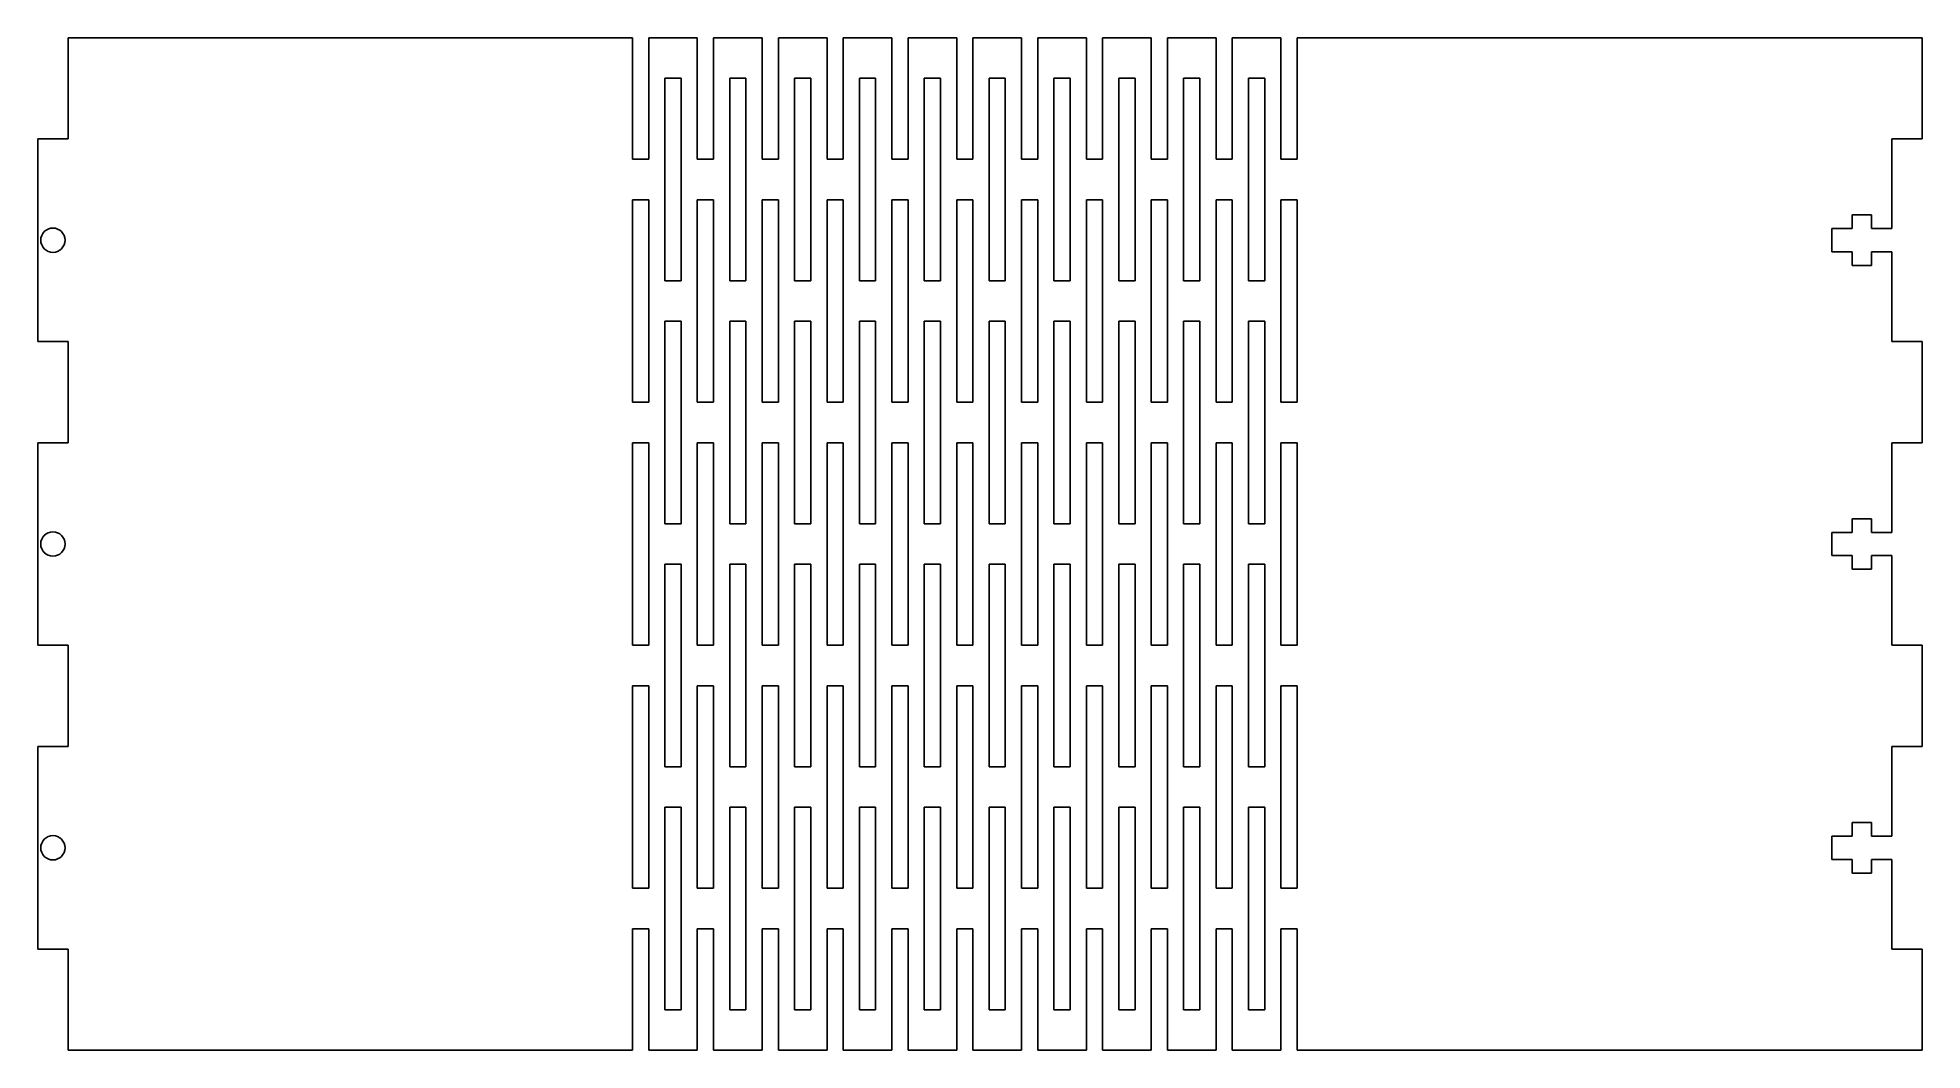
# Model space of a CAD drawing. Extents: x -4.58 to 4.73, y -2.5 to 2.5.
import ezdxf

# ---------------------------------------------------------------- set-up
doc = ezdxf.new("R2010")
doc.units = 0
doc.header["$MEASUREMENT"] = 0
doc.layers.add('VISIBLE', color=7, linetype='CONTINUOUS')

msp = doc.modelspace()

# ---------------------------------------------------------------- linework, layer by layer
at = {"layer": 'VISIBLE'}
for p, q in [((-1.64, 2.5, 0.07), (-4.425, 2.5, 0.07)), ((-4.425, 2, 0.07), (-4.425, 2.5, 0.07)), ((-1.64, 1.9, 0.07), (-1.64, 2.5, 0.07)), ((-1.32, 2.5, 0.07), (-1.56, 2.5, 0.07)), ((-1.56, 1.9, 0.07), (-1.56, 2.5, 0.07)), ((-1.32, 1.9, 0.07), (-1.32, 2.5, 0.07)), ((-1, 2.5, 0.07), (-1.24, 2.5, 0.07)), ((-1.24, 1.9, 0.07), (-1.24, 2.5, 0.07)), ((-1, 1.9, 0.07), (-1, 2.5, 0.07)), ((-0.68, 2.5, 0.07), (-0.92, 2.5, 0.07)), ((-0.92, 1.9, 0.07), (-0.92, 2.5, 0.07)), ((-0.68, 1.9, 0.07), (-0.68, 2.5, 0.07)), ((-0.36, 2.5, 0.07), (-0.6, 2.5, 0.07)), ((-0.6, 1.9, 0.07), (-0.6, 2.5, 0.07)), ((-0.36, 1.9, 0.07), (-0.36, 2.5, 0.07)), ((-0.04, 2.5, 0.07), (-0.28, 2.5, 0.07)), ((-0.28, 1.9, 0.07), (-0.28, 2.5, 0.07)), ((-0.04, 1.9, 0.07), (-0.04, 2.5, 0.07)), ((0.28, 2.5, 0.07), (0.04, 2.5, 0.07)), ((0.04, 1.9, 0.07), (0.04, 2.5, 0.07)), ((0.28, 1.9, 0.07), (0.28, 2.5, 0.07)), ((0.6, 2.5, 0.07), (0.36, 2.5, 0.07)), ((0.36, 1.9, 0.07), (0.36, 2.5, 0.07)), ((0.6, 1.9, 0.07), (0.6, 2.5, 0.07)), ((0.92, 2.5, 0.07), (0.68, 2.5, 0.07)), ((0.68, 1.9, 0.07), (0.68, 2.5, 0.07)), ((0.92, 1.9, 0.07), (0.92, 2.5, 0.07)), ((1.24, 2.5, 0.07), (1, 2.5, 0.07)), ((1, 1.9, 0.07), (1, 2.5, 0.07)), ((1.24, 1.9, 0.07), (1.24, 2.5, 0.07)), ((1.56, 2.5, 0.07), (1.32, 2.5, 0.07)), ((1.32, 1.9, 0.07), (1.32, 2.5, 0.07)), ((1.56, 1.9, 0.07), (1.56, 2.5, 0.07)), ((1.64, 2.5, 0.07), (4.725, 2.5, 0.07)), ((1.64, 1.9, 0.07), (1.64, 2.5, 0.07)), ((4.725, 2.5, 0.07), (4.725, 2, 0.07)), ((-1.48, 1.3, 0.07), (-1.48, 2.3, 0.07)), ((-1.4, 2.3, 0.07), (-1.48, 2.3, 0.07)), ((-1.4, 1.3, 0.07), (-1.4, 2.3, 0.07)), ((-1.16, 1.3, 0.07), (-1.16, 2.3, 0.07)), ((-1.16, 2.3, 0.07), (-1.08, 2.3, 0.07)), ((-1.08, 1.3, 0.07), (-1.08, 2.3, 0.07)), ((-0.84, 1.3, 0.07), (-0.84, 2.3, 0.07)), ((-0.76, 2.3, 0.07), (-0.84, 2.3, 0.07)), ((-0.76, 1.3, 0.07), (-0.76, 2.3, 0.07)), ((-0.52, 1.3, 0.07), (-0.52, 2.3, 0.07)), ((-0.52, 2.3, 0.07), (-0.44, 2.3, 0.07)), ((-0.44, 1.3, 0.07), (-0.44, 2.3, 0.07)), ((-0.12, 2.3, 0.07), (-0.2, 2.3, 0.07)), ((-0.2, 1.3, 0.07), (-0.2, 2.3, 0.07)), ((-0.12, 1.3, 0.07), (-0.12, 2.3, 0.07)), ((0.12, 1.3, 0.07), (0.12, 2.3, 0.07)), ((0.12, 2.3, 0.07), (0.2, 2.3, 0.07)), ((0.2, 1.3, 0.07), (0.2, 2.3, 0.07)), ((0.44, 1.3, 0.07), (0.44, 2.3, 0.07)), ((0.52, 2.3, 0.07), (0.44, 2.3, 0.07)), ((0.52, 1.3, 0.07), (0.52, 2.3, 0.07)), ((0.76, 1.3, 0.07), (0.76, 2.3, 0.07)), ((0.76, 2.3, 0.07), (0.84, 2.3, 0.07)), ((0.84, 1.3, 0.07), (0.84, 2.3, 0.07)), ((1.16, 2.3, 0.07), (1.08, 2.3, 0.07)), ((1.08, 1.3, 0.07), (1.08, 2.3, 0.07)), ((1.16, 1.3, 0.07), (1.16, 2.3, 0.07)), ((1.4, 1.3, 0.07), (1.4, 2.3, 0.07)), ((1.4, 2.3, 0.07), (1.48, 2.3, 0.07)), ((1.48, 1.3, 0.07), (1.48, 2.3, 0.07)), ((-4.575, 2, 0.07), (-4.425, 2, 0.07)), ((-4.575, 1, 0.07), (-4.575, 2, 0.07)), ((4.575, 1.557, 0.07), (4.575, 2, 0.07)), ((4.575, 2, 0.07), (4.725, 2, 0.07)), ((-1.64, 1.9, 0.07), (-1.56, 1.9, 0.07)), ((-1.32, 1.9, 0.07), (-1.24, 1.9, 0.07)), ((-0.92, 1.9, 0.07), (-1, 1.9, 0.07)), ((-0.68, 1.9, 0.07), (-0.6, 1.9, 0.07)), ((-0.36, 1.9, 0.07), (-0.28, 1.9, 0.07)), ((0.04, 1.9, 0.07), (-0.04, 1.9, 0.07)), ((0.36, 1.9, 0.07), (0.28, 1.9, 0.07)), ((0.68, 1.9, 0.07), (0.6, 1.9, 0.07)), ((0.92, 1.9, 0.07), (1, 1.9, 0.07)), ((1.32, 1.9, 0.07), (1.24, 1.9, 0.07)), ((1.64, 1.9, 0.07), (1.56, 1.9, 0.07)), ((-1.64, 0.7, 0.07), (-1.64, 1.7, 0.07)), ((-1.64, 1.7, 0.07), (-1.56, 1.7, 0.07)), ((-1.56, 0.7, 0.07), (-1.56, 1.7, 0.07)), ((-1.32, 0.7, 0.07), (-1.32, 1.7, 0.07)), ((-1.32, 1.7, 0.07), (-1.24, 1.7, 0.07)), ((-1.24, 0.7, 0.07), (-1.24, 1.7, 0.07)), ((-1, 0.7, 0.07), (-1, 1.7, 0.07)), ((-0.92, 1.7, 0.07), (-1, 1.7, 0.07)), ((-0.92, 0.7, 0.07), (-0.92, 1.7, 0.07)), ((-0.68, 0.7, 0.07), (-0.68, 1.7, 0.07)), ((-0.68, 1.7, 0.07), (-0.6, 1.7, 0.07)), ((-0.6, 0.7, 0.07), (-0.6, 1.7, 0.07)), ((-0.36, 0.7, 0.07), (-0.36, 1.7, 0.07)), ((-0.36, 1.7, 0.07), (-0.28, 1.7, 0.07)), ((-0.28, 0.7, 0.07), (-0.28, 1.7, 0.07)), ((0.04, 1.7, 0.07), (-0.04, 1.7, 0.07)), ((-0.04, 0.7, 0.07), (-0.04, 1.7, 0.07)), ((0.04, 0.7, 0.07), (0.04, 1.7, 0.07)), ((0.28, 0.7, 0.07), (0.28, 1.7, 0.07)), ((0.36, 1.7, 0.07), (0.28, 1.7, 0.07)), ((0.36, 0.7, 0.07), (0.36, 1.7, 0.07)), ((0.68, 1.7, 0.07), (0.6, 1.7, 0.07)), ((0.6, 0.7, 0.07), (0.6, 1.7, 0.07)), ((0.68, 0.7, 0.07), (0.68, 1.7, 0.07)), ((0.92, 0.7, 0.07), (0.92, 1.7, 0.07)), ((0.92, 1.7, 0.07), (1, 1.7, 0.07)), ((1, 0.7, 0.07), (1, 1.7, 0.07)), ((1.32, 1.7, 0.07), (1.24, 1.7, 0.07)), ((1.24, 0.7, 0.07), (1.24, 1.7, 0.07)), ((1.32, 0.7, 0.07), (1.32, 1.7, 0.07)), ((1.64, 1.7, 0.07), (1.56, 1.7, 0.07)), ((1.56, 0.7, 0.07), (1.56, 1.7, 0.07)), ((1.64, 0.7, 0.07), (1.64, 1.7, 0.07)), ((4.379, 1.625, 0.07), (4.379, 1.557, 0.07)), ((4.475, 1.625, 0.07), (4.379, 1.625, 0.07)), ((4.475, 1.557, 0.07), (4.475, 1.625, 0.07)), ((4.279, 1.443, 0.07), (4.279, 1.557, 0.07)), ((4.379, 1.557, 0.07), (4.279, 1.557, 0.07)), ((4.575, 1.557, 0.07), (4.475, 1.557, 0.07)), ((4.379, 1.443, 0.07), (4.279, 1.443, 0.07)), ((4.379, 1.375, 0.07), (4.379, 1.443, 0.07)), ((4.575, 1.443, 0.07), (4.475, 1.443, 0.07)), ((4.475, 1.443, 0.07), (4.475, 1.375, 0.07)), ((4.575, 1, 0.07), (4.575, 1.443, 0.07)), ((4.475, 1.375, 0.07), (4.379, 1.375, 0.07)), ((-1.4, 1.3, 0.07), (-1.48, 1.3, 0.07)), ((-1.16, 1.3, 0.07), (-1.08, 1.3, 0.07)), ((-0.76, 1.3, 0.07), (-0.84, 1.3, 0.07)), ((-0.52, 1.3, 0.07), (-0.44, 1.3, 0.07)), ((-0.12, 1.3, 0.07), (-0.2, 1.3, 0.07)), ((0.12, 1.3, 0.07), (0.2, 1.3, 0.07)), ((0.52, 1.3, 0.07), (0.44, 1.3, 0.07)), ((0.76, 1.3, 0.07), (0.84, 1.3, 0.07)), ((1.16, 1.3, 0.07), (1.08, 1.3, 0.07)), ((1.4, 1.3, 0.07), (1.48, 1.3, 0.07)), ((-1.4, 1.1, 0.07), (-1.48, 1.1, 0.07)), ((-1.48, 0.1, 0.07), (-1.48, 1.1, 0.07)), ((-1.4, 0.1, 0.07), (-1.4, 1.1, 0.07)), ((-1.16, 0.1, 0.07), (-1.16, 1.1, 0.07)), ((-1.16, 1.1, 0.07), (-1.08, 1.1, 0.07)), ((-1.08, 0.1, 0.07), (-1.08, 1.1, 0.07)), ((-0.84, 0.1, 0.07), (-0.84, 1.1, 0.07)), ((-0.76, 1.1, 0.07), (-0.84, 1.1, 0.07)), ((-0.76, 0.1, 0.07), (-0.76, 1.1, 0.07)), ((-0.52, 0.1, 0.07), (-0.52, 1.1, 0.07)), ((-0.52, 1.1, 0.07), (-0.44, 1.1, 0.07)), ((-0.44, 0.1, 0.07), (-0.44, 1.1, 0.07)), ((-0.12, 1.1, 0.07), (-0.2, 1.1, 0.07)), ((-0.2, 0.1, 0.07), (-0.2, 1.1, 0.07)), ((-0.12, 0.1, 0.07), (-0.12, 1.1, 0.07)), ((0.12, 0.1, 0.07), (0.12, 1.1, 0.07)), ((0.12, 1.1, 0.07), (0.2, 1.1, 0.07)), ((0.2, 0.1, 0.07), (0.2, 1.1, 0.07)), ((0.52, 1.1, 0.07), (0.44, 1.1, 0.07)), ((0.44, 0.1, 0.07), (0.44, 1.1, 0.07)), ((0.52, 0.1, 0.07), (0.52, 1.1, 0.07)), ((0.76, 0.1, 0.07), (0.76, 1.1, 0.07)), ((0.76, 1.1, 0.07), (0.84, 1.1, 0.07)), ((0.84, 0.1, 0.07), (0.84, 1.1, 0.07)), ((1.08, 0.1, 0.07), (1.08, 1.1, 0.07)), ((1.16, 1.1, 0.07), (1.08, 1.1, 0.07)), ((1.16, 0.1, 0.07), (1.16, 1.1, 0.07)), ((1.4, 0.1, 0.07), (1.4, 1.1, 0.07)), ((1.4, 1.1, 0.07), (1.48, 1.1, 0.07)), ((1.48, 0.1, 0.07), (1.48, 1.1, 0.07)), ((-4.575, 1, 0.07), (-4.425, 1, 0.07)), ((-4.425, 0.5, 0.07), (-4.425, 1, 0.07)), ((4.575, 1, 0.07), (4.725, 1, 0.07)), ((4.725, 1, 0.07), (4.725, 0.5, 0.07)), ((-1.64, 0.7, 0.07), (-1.56, 0.7, 0.07)), ((-1.32, 0.7, 0.07), (-1.24, 0.7, 0.07)), ((-0.92, 0.7, 0.07), (-1, 0.7, 0.07)), ((-0.68, 0.7, 0.07), (-0.6, 0.7, 0.07)), ((-0.36, 0.7, 0.07), (-0.28, 0.7, 0.07)), ((0.04, 0.7, 0.07), (-0.04, 0.7, 0.07)), ((0.36, 0.7, 0.07), (0.28, 0.7, 0.07)), ((0.68, 0.7, 0.07), (0.6, 0.7, 0.07)), ((0.92, 0.7, 0.07), (1, 0.7, 0.07)), ((1.32, 0.7, 0.07), (1.24, 0.7, 0.07)), ((1.64, 0.7, 0.07), (1.56, 0.7, 0.07)), ((-4.575, 0.5, 0.07), (-4.425, 0.5, 0.07)), ((-4.575, -0.5, 0.07), (-4.575, 0.5, 0.07)), ((-1.64, -0.5, 0.07), (-1.64, 0.5, 0.07)), ((-1.64, 0.5, 0.07), (-1.56, 0.5, 0.07)), ((-1.56, -0.5, 0.07), (-1.56, 0.5, 0.07)), ((-1.32, -0.5, 0.07), (-1.32, 0.5, 0.07)), ((-1.32, 0.5, 0.07), (-1.24, 0.5, 0.07)), ((-1.24, -0.5, 0.07), (-1.24, 0.5, 0.07)), ((-0.92, 0.5, 0.07), (-1, 0.5, 0.07)), ((-1, -0.5, 0.07), (-1, 0.5, 0.07)), ((-0.92, -0.5, 0.07), (-0.92, 0.5, 0.07)), ((-0.68, -0.5, 0.07), (-0.68, 0.5, 0.07)), ((-0.68, 0.5, 0.07), (-0.6, 0.5, 0.07)), ((-0.6, -0.5, 0.07), (-0.6, 0.5, 0.07)), ((-0.36, -0.5, 0.07), (-0.36, 0.5, 0.07)), ((-0.36, 0.5, 0.07), (-0.28, 0.5, 0.07)), ((-0.28, -0.5, 0.07), (-0.28, 0.5, 0.07)), ((0.04, 0.5, 0.07), (-0.04, 0.5, 0.07)), ((-0.04, -0.5, 0.07), (-0.04, 0.5, 0.07)), ((0.04, -0.5, 0.07), (0.04, 0.5, 0.07)), ((0.36, 0.5, 0.07), (0.28, 0.5, 0.07)), ((0.28, -0.5, 0.07), (0.28, 0.5, 0.07)), ((0.36, -0.5, 0.07), (0.36, 0.5, 0.07)), ((0.68, 0.5, 0.07), (0.6, 0.5, 0.07)), ((0.6, -0.5, 0.07), (0.6, 0.5, 0.07)), ((0.68, -0.5, 0.07), (0.68, 0.5, 0.07)), ((0.92, -0.5, 0.07), (0.92, 0.5, 0.07)), ((0.92, 0.5, 0.07), (1, 0.5, 0.07)), ((1, -0.5, 0.07), (1, 0.5, 0.07)), ((1.32, 0.5, 0.07), (1.24, 0.5, 0.07)), ((1.24, -0.5, 0.07), (1.24, 0.5, 0.07)), ((1.32, -0.5, 0.07), (1.32, 0.5, 0.07)), ((1.64, 0.5, 0.07), (1.56, 0.5, 0.07)), ((1.56, -0.5, 0.07), (1.56, 0.5, 0.07)), ((1.64, -0.5, 0.07), (1.64, 0.5, 0.07)), ((4.575, 0.057, 0.07), (4.575, 0.5, 0.07)), ((4.575, 0.5, 0.07), (4.725, 0.5, 0.07)), ((-1.4, 0.1, 0.07), (-1.48, 0.1, 0.07)), ((-1.16, 0.1, 0.07), (-1.08, 0.1, 0.07)), ((-0.76, 0.1, 0.07), (-0.84, 0.1, 0.07)), ((-0.52, 0.1, 0.07), (-0.44, 0.1, 0.07)), ((-0.12, 0.1, 0.07), (-0.2, 0.1, 0.07)), ((0.12, 0.1, 0.07), (0.2, 0.1, 0.07)), ((0.52, 0.1, 0.07), (0.44, 0.1, 0.07)), ((0.76, 0.1, 0.07), (0.84, 0.1, 0.07)), ((1.16, 0.1, 0.07), (1.08, 0.1, 0.07)), ((1.4, 0.1, 0.07), (1.48, 0.1, 0.07)), ((4.379, 0.125, 0.07), (4.379, 0.057, 0.07)), ((4.475, 0.125, 0.07), (4.379, 0.125, 0.07)), ((4.475, 0.057, 0.07), (4.475, 0.125, 0.07)), ((4.279, -0.057, 0.07), (4.279, 0.057, 0.07)), ((4.379, 0.057, 0.07), (4.279, 0.057, 0.07)), ((4.575, 0.057, 0.07), (4.475, 0.057, 0.07)), ((4.379, -0.057, 0.07), (4.279, -0.057, 0.07)), ((4.379, -0.125, 0.07), (4.379, -0.057, 0.07)), ((4.575, -0.057, 0.07), (4.475, -0.057, 0.07)), ((4.475, -0.057, 0.07), (4.475, -0.125, 0.07)), ((4.575, -0.057, 0.07), (4.575, -0.5, 0.07)), ((-1.4, -0.1, 0.07), (-1.48, -0.1, 0.07)), ((-1.48, -0.1, 0.07), (-1.48, -1.1, 0.07)), ((-1.4, -0.1, 0.07), (-1.4, -1.1, 0.07)), ((-1.16, -0.1, 0.07), (-1.16, -1.1, 0.07)), ((-1.16, -0.1, 0.07), (-1.08, -0.1, 0.07)), ((-1.08, -0.1, 0.07), (-1.08, -1.1, 0.07)), ((-0.76, -0.1, 0.07), (-0.84, -0.1, 0.07)), ((-0.84, -0.1, 0.07), (-0.84, -1.1, 0.07)), ((-0.76, -0.1, 0.07), (-0.76, -1.1, 0.07)), ((-0.52, -0.1, 0.07), (-0.52, -1.1, 0.07)), ((-0.52, -0.1, 0.07), (-0.44, -0.1, 0.07)), ((-0.44, -0.1, 0.07), (-0.44, -1.1, 0.07)), ((-0.2, -0.1, 0.07), (-0.2, -1.1, 0.07)), ((-0.12, -0.1, 0.07), (-0.2, -0.1, 0.07)), ((-0.12, -0.1, 0.07), (-0.12, -1.1, 0.07)), ((0.12, -0.1, 0.07), (0.12, -1.1, 0.07)), ((0.12, -0.1, 0.07), (0.2, -0.1, 0.07)), ((0.2, -0.1, 0.07), (0.2, -1.1, 0.07)), ((0.44, -0.1, 0.07), (0.44, -1.1, 0.07)), ((0.52, -0.1, 0.07), (0.44, -0.1, 0.07)), ((0.52, -0.1, 0.07), (0.52, -1.1, 0.07)), ((0.76, -0.1, 0.07), (0.76, -1.1, 0.07)), ((0.76, -0.1, 0.07), (0.84, -0.1, 0.07)), ((0.84, -0.1, 0.07), (0.84, -1.1, 0.07)), ((1.16, -0.1, 0.07), (1.08, -0.1, 0.07)), ((1.08, -0.1, 0.07), (1.08, -1.1, 0.07)), ((1.16, -0.1, 0.07), (1.16, -1.1, 0.07)), ((1.4, -0.1, 0.07), (1.4, -1.1, 0.07)), ((1.4, -0.1, 0.07), (1.48, -0.1, 0.07)), ((1.48, -0.1, 0.07), (1.48, -1.1, 0.07)), ((4.475, -0.125, 0.07), (4.379, -0.125, 0.07)), ((-4.575, -0.5, 0.07), (-4.425, -0.5, 0.07)), ((-4.425, -0.5, 0.07), (-4.425, -1, 0.07)), ((-1.64, -0.5, 0.07), (-1.56, -0.5, 0.07)), ((-1.32, -0.5, 0.07), (-1.24, -0.5, 0.07)), ((-0.92, -0.5, 0.07), (-1, -0.5, 0.07)), ((-0.68, -0.5, 0.07), (-0.6, -0.5, 0.07)), ((-0.36, -0.5, 0.07), (-0.28, -0.5, 0.07)), ((0.04, -0.5, 0.07), (-0.04, -0.5, 0.07)), ((0.36, -0.5, 0.07), (0.28, -0.5, 0.07)), ((0.68, -0.5, 0.07), (0.6, -0.5, 0.07)), ((0.92, -0.5, 0.07), (1, -0.5, 0.07)), ((1.32, -0.5, 0.07), (1.24, -0.5, 0.07)), ((1.64, -0.5, 0.07), (1.56, -0.5, 0.07)), ((4.575, -0.5, 0.07), (4.725, -0.5, 0.07)), ((4.725, -0.5, 0.07), (4.725, -1, 0.07)), ((-1.64, -0.7, 0.07), (-1.64, -1.7, 0.07)), ((-1.64, -0.7, 0.07), (-1.56, -0.7, 0.07)), ((-1.56, -0.7, 0.07), (-1.56, -1.7, 0.07)), ((-1.32, -0.7, 0.07), (-1.32, -1.7, 0.07)), ((-1.32, -0.7, 0.07), (-1.24, -0.7, 0.07)), ((-1.24, -0.7, 0.07), (-1.24, -1.7, 0.07)), ((-0.92, -0.7, 0.07), (-1, -0.7, 0.07)), ((-1, -0.7, 0.07), (-1, -1.7, 0.07)), ((-0.92, -0.7, 0.07), (-0.92, -1.7, 0.07)), ((-0.68, -0.7, 0.07), (-0.68, -1.7, 0.07)), ((-0.68, -0.7, 0.07), (-0.6, -0.7, 0.07)), ((-0.6, -0.7, 0.07), (-0.6, -1.7, 0.07)), ((-0.36, -0.7, 0.07), (-0.36, -1.7, 0.07)), ((-0.36, -0.7, 0.07), (-0.28, -0.7, 0.07)), ((-0.28, -0.7, 0.07), (-0.28, -1.7, 0.07)), ((0.04, -0.7, 0.07), (-0.04, -0.7, 0.07)), ((-0.04, -0.7, 0.07), (-0.04, -1.7, 0.07)), ((0.04, -0.7, 0.07), (0.04, -1.7, 0.07)), ((0.36, -0.7, 0.07), (0.28, -0.7, 0.07)), ((0.28, -0.7, 0.07), (0.28, -1.7, 0.07)), ((0.36, -0.7, 0.07), (0.36, -1.7, 0.07)), ((0.68, -0.7, 0.07), (0.6, -0.7, 0.07)), ((0.6, -0.7, 0.07), (0.6, -1.7, 0.07)), ((0.68, -0.7, 0.07), (0.68, -1.7, 0.07)), ((0.92, -0.7, 0.07), (0.92, -1.7, 0.07)), ((0.92, -0.7, 0.07), (1, -0.7, 0.07)), ((1, -0.7, 0.07), (1, -1.7, 0.07)), ((1.32, -0.7, 0.07), (1.24, -0.7, 0.07)), ((1.24, -0.7, 0.07), (1.24, -1.7, 0.07)), ((1.32, -0.7, 0.07), (1.32, -1.7, 0.07)), ((1.64, -0.7, 0.07), (1.56, -0.7, 0.07)), ((1.56, -0.7, 0.07), (1.56, -1.7, 0.07)), ((1.64, -0.7, 0.07), (1.64, -1.7, 0.07)), ((-4.575, -1, 0.07), (-4.425, -1, 0.07)), ((-4.575, -1, 0.07), (-4.575, -2, 0.07)), ((4.575, -1.443, 0.07), (4.575, -1, 0.07)), ((4.575, -1, 0.07), (4.725, -1, 0.07)), ((-1.4, -1.1, 0.07), (-1.48, -1.1, 0.07)), ((-1.16, -1.1, 0.07), (-1.08, -1.1, 0.07)), ((-0.76, -1.1, 0.07), (-0.84, -1.1, 0.07)), ((-0.52, -1.1, 0.07), (-0.44, -1.1, 0.07)), ((-0.12, -1.1, 0.07), (-0.2, -1.1, 0.07)), ((0.12, -1.1, 0.07), (0.2, -1.1, 0.07)), ((0.52, -1.1, 0.07), (0.44, -1.1, 0.07)), ((0.76, -1.1, 0.07), (0.84, -1.1, 0.07)), ((1.16, -1.1, 0.07), (1.08, -1.1, 0.07)), ((1.4, -1.1, 0.07), (1.48, -1.1, 0.07)), ((-1.48, -1.3, 0.07), (-1.48, -2.3, 0.07)), ((-1.4, -1.3, 0.07), (-1.48, -1.3, 0.07)), ((-1.4, -1.3, 0.07), (-1.4, -2.3, 0.07)), ((-1.16, -1.3, 0.07), (-1.16, -2.3, 0.07)), ((-1.16, -1.3, 0.07), (-1.08, -1.3, 0.07)), ((-1.08, -1.3, 0.07), (-1.08, -2.3, 0.07)), ((-0.84, -1.3, 0.07), (-0.84, -2.3, 0.07)), ((-0.76, -1.3, 0.07), (-0.84, -1.3, 0.07)), ((-0.76, -1.3, 0.07), (-0.76, -2.3, 0.07)), ((-0.52, -1.3, 0.07), (-0.52, -2.3, 0.07)), ((-0.52, -1.3, 0.07), (-0.44, -1.3, 0.07)), ((-0.44, -1.3, 0.07), (-0.44, -2.3, 0.07)), ((-0.12, -1.3, 0.07), (-0.2, -1.3, 0.07)), ((-0.2, -1.3, 0.07), (-0.2, -2.3, 0.07)), ((-0.12, -1.3, 0.07), (-0.12, -2.3, 0.07)), ((0.12, -1.3, 0.07), (0.12, -2.3, 0.07)), ((0.12, -1.3, 0.07), (0.2, -1.3, 0.07)), ((0.2, -1.3, 0.07), (0.2, -2.3, 0.07)), ((0.52, -1.3, 0.07), (0.44, -1.3, 0.07)), ((0.44, -1.3, 0.07), (0.44, -2.3, 0.07)), ((0.52, -1.3, 0.07), (0.52, -2.3, 0.07)), ((0.76, -1.3, 0.07), (0.76, -2.3, 0.07)), ((0.76, -1.3, 0.07), (0.84, -1.3, 0.07)), ((0.84, -1.3, 0.07), (0.84, -2.3, 0.07)), ((1.16, -1.3, 0.07), (1.08, -1.3, 0.07)), ((1.08, -1.3, 0.07), (1.08, -2.3, 0.07)), ((1.16, -1.3, 0.07), (1.16, -2.3, 0.07)), ((1.4, -1.3, 0.07), (1.4, -2.3, 0.07)), ((1.4, -1.3, 0.07), (1.48, -1.3, 0.07)), ((1.48, -1.3, 0.07), (1.48, -2.3, 0.07)), ((4.379, -1.375, 0.07), (4.379, -1.443, 0.07)), ((4.475, -1.375, 0.07), (4.379, -1.375, 0.07)), ((4.475, -1.443, 0.07), (4.475, -1.375, 0.07)), ((4.279, -1.557, 0.07), (4.279, -1.443, 0.07)), ((4.379, -1.443, 0.07), (4.279, -1.443, 0.07)), ((4.575, -1.443, 0.07), (4.475, -1.443, 0.07)), ((4.379, -1.557, 0.07), (4.279, -1.557, 0.07)), ((4.379, -1.625, 0.07), (4.379, -1.557, 0.07)), ((4.575, -1.557, 0.07), (4.475, -1.557, 0.07)), ((4.475, -1.557, 0.07), (4.475, -1.625, 0.07)), ((4.575, -1.557, 0.07), (4.575, -2, 0.07)), ((4.475, -1.625, 0.07), (4.379, -1.625, 0.07)), ((-1.64, -1.7, 0.07), (-1.56, -1.7, 0.07)), ((-1.32, -1.7, 0.07), (-1.24, -1.7, 0.07)), ((-0.92, -1.7, 0.07), (-1, -1.7, 0.07)), ((-0.68, -1.7, 0.07), (-0.6, -1.7, 0.07)), ((-0.36, -1.7, 0.07), (-0.28, -1.7, 0.07)), ((0.04, -1.7, 0.07), (-0.04, -1.7, 0.07)), ((0.36, -1.7, 0.07), (0.28, -1.7, 0.07)), ((0.68, -1.7, 0.07), (0.6, -1.7, 0.07)), ((0.92, -1.7, 0.07), (1, -1.7, 0.07)), ((1.32, -1.7, 0.07), (1.24, -1.7, 0.07)), ((1.64, -1.7, 0.07), (1.56, -1.7, 0.07)), ((-1.64, -1.9, 0.07), (-1.64, -2.5, 0.07)), ((-1.64, -1.9, 0.07), (-1.56, -1.9, 0.07)), ((-1.56, -1.9, 0.07), (-1.56, -2.5, 0.07)), ((-1.32, -1.9, 0.07), (-1.32, -2.5, 0.07)), ((-1.32, -1.9, 0.07), (-1.24, -1.9, 0.07)), ((-1.24, -1.9, 0.07), (-1.24, -2.5, 0.07)), ((-1, -1.9, 0.07), (-1, -2.5, 0.07)), ((-0.92, -1.9, 0.07), (-1, -1.9, 0.07)), ((-0.92, -1.9, 0.07), (-0.92, -2.5, 0.07)), ((-0.68, -1.9, 0.07), (-0.68, -2.5, 0.07)), ((-0.68, -1.9, 0.07), (-0.6, -1.9, 0.07)), ((-0.6, -1.9, 0.07), (-0.6, -2.5, 0.07)), ((-0.36, -1.9, 0.07), (-0.36, -2.5, 0.07)), ((-0.36, -1.9, 0.07), (-0.28, -1.9, 0.07)), ((-0.28, -1.9, 0.07), (-0.28, -2.5, 0.07)), ((0.04, -1.9, 0.07), (-0.04, -1.9, 0.07)), ((-0.04, -1.9, 0.07), (-0.04, -2.5, 0.07)), ((0.04, -1.9, 0.07), (0.04, -2.5, 0.07)), ((0.28, -1.9, 0.07), (0.28, -2.5, 0.07)), ((0.36, -1.9, 0.07), (0.28, -1.9, 0.07)), ((0.36, -1.9, 0.07), (0.36, -2.5, 0.07)), ((0.6, -1.9, 0.07), (0.6, -2.5, 0.07)), ((0.68, -1.9, 0.07), (0.6, -1.9, 0.07)), ((0.68, -1.9, 0.07), (0.68, -2.5, 0.07)), ((0.92, -1.9, 0.07), (0.92, -2.5, 0.07)), ((0.92, -1.9, 0.07), (1, -1.9, 0.07)), ((1, -1.9, 0.07), (1, -2.5, 0.07)), ((1.24, -1.9, 0.07), (1.24, -2.5, 0.07)), ((1.32, -1.9, 0.07), (1.24, -1.9, 0.07)), ((1.32, -1.9, 0.07), (1.32, -2.5, 0.07)), ((1.56, -1.9, 0.07), (1.56, -2.5, 0.07)), ((1.64, -1.9, 0.07), (1.56, -1.9, 0.07)), ((1.64, -1.9, 0.07), (1.64, -2.5, 0.07)), ((-4.575, -2, 0.07), (-4.425, -2, 0.07)), ((-4.425, -2, 0.07), (-4.425, -2.5, 0.07)), ((4.575, -2, 0.07), (4.725, -2, 0.07)), ((4.725, -2, 0.07), (4.725, -2.4995, 0.07)), ((-1.4, -2.3, 0.07), (-1.48, -2.3, 0.07)), ((-1.16, -2.3, 0.07), (-1.08, -2.3, 0.07)), ((-0.76, -2.3, 0.07), (-0.84, -2.3, 0.07)), ((-0.52, -2.3, 0.07), (-0.44, -2.3, 0.07)), ((-0.12, -2.3, 0.07), (-0.2, -2.3, 0.07)), ((0.12, -2.3, 0.07), (0.2, -2.3, 0.07)), ((0.52, -2.3, 0.07), (0.44, -2.3, 0.07)), ((0.76, -2.3, 0.07), (0.84, -2.3, 0.07)), ((1.16, -2.3, 0.07), (1.08, -2.3, 0.07)), ((1.4, -2.3, 0.07), (1.48, -2.3, 0.07)), ((-1.64, -2.5, 0.07), (-4.425, -2.5, 0.07)), ((-1.56, -2.5, 0.07), (-1.32, -2.5, 0.07)), ((-1.24, -2.5, 0.07), (-1, -2.5, 0.07)), ((-0.92, -2.5, 0.07), (-0.68, -2.5, 0.07)), ((-0.6, -2.5, 0.07), (-0.36, -2.5, 0.07)), ((-0.28, -2.5, 0.07), (-0.04, -2.5, 0.07)), ((0.28, -2.5, 0.07), (0.04, -2.5, 0.07)), ((0.36, -2.5, 0.07), (0.6, -2.5, 0.07)), ((0.92, -2.5, 0.07), (0.68, -2.5, 0.07)), ((1.24, -2.5, 0.07), (1, -2.5, 0.07)), ((1.56, -2.5, 0.07), (1.32, -2.5, 0.07)), ((1.64, -2.5, 0.07), (4.575, -2.5, 0.07)), ((4.725, -2.4995, 0.07), (4.575, -2.5, 0.07))]:
    msp.add_line(p, q, dxfattribs=at)
for centre in [(-4.5, 1.5, 0.07), (-4.5, 0, 0.07), (-4.5, -1.5, 0.07)]:
    msp.add_circle(centre, 0.06, dxfattribs=at)

doc.saveas('drawing.dxf')
